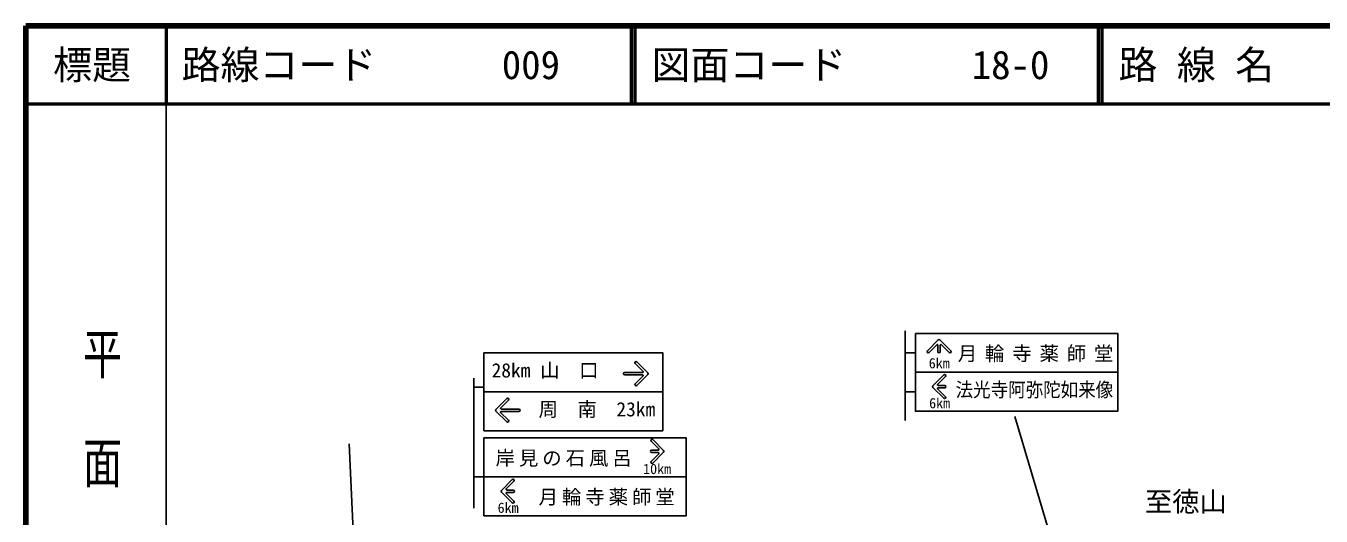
# Model space of a CAD drawing. Units: millimetres, scale not verified. Extents: x 40000 to 680000, y 20000 to 380000.
# Drawn here: x 40000 to 206405, y 317048 to 380000 of the extents above; entities that cross this region are included whole.
import ezdxf
from ezdxf.enums import TextEntityAlignment as Align

# ---------------------------------------------------------------- set-up
doc = ezdxf.new("R2010")
doc.units = ezdxf.units.MM
doc.header["$LTSCALE"] = 1000
doc.layers.add('M-BMK-HTXT', color=7, linetype='Continuous')
doc.layers.add('M-TTL-TXT', color=7, linetype='Continuous')
for name, color, linetype, lineweight in [('M-BMK-SRVR', 3, 'Continuous', 25), ('M-STR-STRC', 7, 'Continuous', 25), ('M-TTL', 2, 'Continuous', 140), ('M-TTL-BAND', 7, 'Continuous', 25), ('M-TTL-LINE', 7, 'Continuous', 50)]:
    doc.layers.add(name, color=color, linetype=linetype, lineweight=lineweight)
doc.styles.add('@ＭＳ ゴシック', font='')
doc.styles.add('ＭＳ ゴシック', font='')
doc.styles.get('@ＭＳ ゴシック').set_extended_font_data('@MS Gothic')
doc.styles.get('ＭＳ ゴシック').set_extended_font_data('MS Gothic')

msp = doc.modelspace()

# ---------------------------------------------------------------- linework, layer by layer
at = {"layer": 'M-BMK-SRVR'}
msp.add_line((82846, 296922), (81542, 326329), dxfattribs=at)
at = {"layer": 'M-STR-STRC'}
for p, q in [((152987, 340834), (152987, 329343)), ((155826, 338276), (157224, 339673)), ((157436, 339673), (158834, 338276)), ((154287, 338015), (152987, 338015)), ((155834, 338064), (155826, 338071)), ((157018, 339043), (156039, 338064)), ((157180, 338147), (157180, 338976)), ((157325, 338002), (157335, 338002)), ((157480, 338976), (157480, 338147)), ((158621, 338064), (157642, 339043)), ((158834, 338071), (158826, 338064)), ((118296, 336846), (118289, 336839)), ((118289, 336634), (119268, 335655)), ((119898, 335449), (118501, 336846)), ((97550, 334773), (97550, 318069)), ((116792, 335348), (116792, 335338)), ((119201, 335493), (116937, 335493)), ((116937, 335193), (119201, 335193)), ((119268, 335031), (118289, 334051)), ((118501, 333839), (119898, 335237)), ((156531, 333780), (157929, 335178)), ((158141, 334966), (157162, 333986)), ((158134, 335178), (158141, 335171)), ((98850, 333624), (97550, 333624)), ((118289, 333846), (118296, 333839)), ((154287, 333015), (152987, 333015)), ((157929, 332171), (156531, 333568)), ((157162, 333362), (158141, 332383)), ((157229, 333824), (158058, 333824)), ((158058, 333524), (157229, 333524)), ((100383, 330744), (101780, 332141)), ((101992, 331929), (101013, 330950)), ((101985, 332141), (101992, 332134)), ((158141, 332178), (158134, 332171)), ((101780, 329134), (100383, 330532)), ((101013, 330326), (101992, 329346)), ((101080, 330788), (103344, 330788)), ((103344, 330488), (101080, 330488)), ((103489, 330643), (103489, 330633)), ((167077, 329855), (179487, 288031)), ((101992, 329141), (101985, 329134)), ((120334, 326869), (120327, 326862)), ((120327, 326657), (121306, 325678)), ((121936, 325472), (120539, 326869)), ((121306, 325053), (120327, 324074)), ((121239, 325515), (120410, 325515)), ((120410, 325215), (121239, 325215)), ((120539, 323862), (121936, 325259)), ((120327, 323869), (120334, 323862)), ((98850, 322080), (97550, 322080)), ((101094, 320346), (102492, 321743)), ((102704, 321531), (101724, 320552)), ((102697, 321743), (102704, 321736)), ((102492, 318736), (101094, 320133)), ((101724, 319927), (102704, 318948)), ((101792, 320390), (102620, 320390)), ((102620, 320090), (101792, 320090)), ((102704, 318743), (102697, 318736))]:
    msp.add_line(p, q, dxfattribs=at)
for points in [[(154287, 340515), (154287, 335515), (180287, 335515), (180287, 340515)], [(121850, 333002), (121850, 338002), (98850, 338002), (98850, 333002)], [(154287, 335515), (154287, 330515), (180287, 330515), (180287, 335515)], [(121850, 328002), (121850, 333002), (98850, 333002), (98850, 328002)], [(98850, 327080), (98850, 322080), (124850, 322080), (124850, 327080)], [(98850, 322080), (98850, 317080), (124850, 317080), (124850, 322080)]]:
    msp.add_lwpolyline(points, close=True, dxfattribs=at)
for centre, radius, start, end in [((157330, 339567), 150, 45, 135), ((155929, 338173), 145, 135, 225), ((155936, 338166), 145, 225, 315), ((157085, 338976), 95, 0, 135), ((157325, 338147), 145, 180, 270), ((157335, 338147), 145, 270, 0), ((157575, 338976), 95, 45, 180), ((158724, 338166), 145, 225, 315), ((158731, 338173), 145, 315, 45), ((118391, 336737), 145, 135, 225), ((118398, 336744), 145, 45, 135), ((116937, 335348), 145, 90, 180), ((116937, 335338), 145, 180, 270), ((119201, 335588), 95, 270, 45), ((119201, 335098), 95, 315, 90), ((119792, 335343), 150, 315, 45), ((158031, 335075), 145, 45, 135), ((158038, 335068), 145, 315, 45), ((118391, 333949), 145, 135, 225), ((118398, 333942), 145, 225, 315), ((156637, 333674), 150, 135, 225), ((157229, 333919), 95, 135, 270), ((157229, 333429), 95, 90, 225), ((158058, 333679), 145, 360, 90), ((158058, 333669), 145, 270, 0), ((101883, 332039), 145, 45, 135), ((101890, 332032), 145, 315, 45), ((158031, 332273), 145, 225, 315), ((158038, 332280), 145, 315, 45), ((100489, 330638), 150, 135, 225), ((101080, 330883), 95, 135, 270), ((101080, 330393), 95, 90, 225), ((103344, 330643), 145, 360, 90), ((103344, 330633), 145, 270, 360), ((101883, 329237), 145, 225, 315), ((101890, 329244), 145, 315, 45), ((120429, 326759), 145, 135, 225), ((120436, 326766), 145, 45, 135), ((120410, 325370), 145, 90, 180), ((120410, 325360), 145, 180, 270), ((121239, 325610), 95, 270, 45), ((121239, 325120), 95, 315, 90), ((121830, 325365), 150, 315, 45), ((120429, 323972), 145, 135, 225), ((120436, 323964), 145, 225, 315), ((102594, 321641), 145, 45, 135), ((102601, 321633), 145, 315, 45), ((101200, 320240), 150, 135, 225), ((101792, 320485), 95, 135, 270), ((101792, 319995), 95, 90, 225), ((102620, 320245), 145, 0, 90), ((102620, 320235), 145, 270, 0), ((102594, 318839), 145, 225, 315), ((102601, 318846), 145, 315, 45)]:
    msp.add_arc(centre, radius, start, end, dxfattribs=at)
at = {"layer": 'M-TTL'}
for p, q in [((40000, 380000), (40000, 20000)), ((680000, 380000), (40000, 380000))]:
    msp.add_line(p, q, dxfattribs=at)
at = {"layer": 'M-TTL-BAND'}
msp.add_line((58000, 370000), (58000, 20000), dxfattribs=at)
at = {"layer": 'M-TTL-LINE'}
for p, q in [((58000, 380000), (58000, 370000)), ((117750, 380000), (117750, 370000)), ((118250, 380000), (118250, 370000)), ((177750, 380000), (177750, 370000)), ((178250, 380000), (178250, 370000)), ((40000, 370000), (680000, 370000))]:
    msp.add_line(p, q, dxfattribs=at)

# ---------------------------------------------------------------- texts
at = {"layer": 'M-BMK-HTXT', "style": 'ＭＳ ゴシック'}
msp.add_text('至徳山', height=2566, dxfattribs=at).set_placement((189031, 316846), align=Align.BOTTOM_CENTER)
at = {"layer": 'M-STR-STRC', "style": 'ＭＳ ゴシック'}
for s, p in [('28km 山\u3000口', (99831, 334300)), ('周\u3000南\u300023km', (105866, 329300))]:
    msp.add_text(s, height=1833, dxfattribs=at).set_placement(p, align=Align.BOTTOM_LEFT)
for s, p in [('6km', (157345, 335632)), ('6km', (157391, 330502)), ('10km', (121097, 322045)), ('6km', (101954, 317068))]:
    msp.add_text(s, height=1320, dxfattribs=at).set_placement(p, align=Align.BOTTOM_CENTER)
at = {"layer": 'M-STR-STRC', "style": 'ＭＳ ゴシック', "width": 0.9}
msp.add_text('法光寺阿弥陀如来像', height=1833, dxfattribs=at).set_placement((159444, 331812), align=Align.BOTTOM_LEFT)
at = {"layer": 'M-STR-STRC', "char_height": 1833, "attachment_point": 7, "style": 'ＭＳ ゴシック'}
for s, insert in [('\\T1.4;月輪寺薬師堂', (159724, 336812)), ('\\T1.2;岸見の石風呂', (100339, 323378)), ('\\T1.2;月輪寺薬師堂', (105866, 318378))]:
    msp.add_mtext(s, dxfattribs=dict(at, insert=insert))
at = {"layer": 'M-TTL-BAND', "style": '@ＭＳ ゴシック', "width": 1.4}
msp.add_text('平  面  図', height=3666, rotation=270, dxfattribs=at).set_placement((49777, 306475), align=Align.MIDDLE_RIGHT)
at = {"layer": 'M-TTL-TXT', "style": 'ＭＳ ゴシック'}
msp.add_text('標題', height=3666, dxfattribs=at).set_placement((48500, 375000), align=Align.MIDDLE_CENTER)
for s, p in [('路線コード', (60000, 375000)), ('009', (101142, 375000)), ('図面コード', (120380, 375000)), ('18-0', (161521, 375000)), ('路 線 名', (180380, 375000))]:
    msp.add_text(s, height=3666, dxfattribs=at).set_placement(p, align=Align.MIDDLE_LEFT)

doc.saveas('drawing.dxf')
